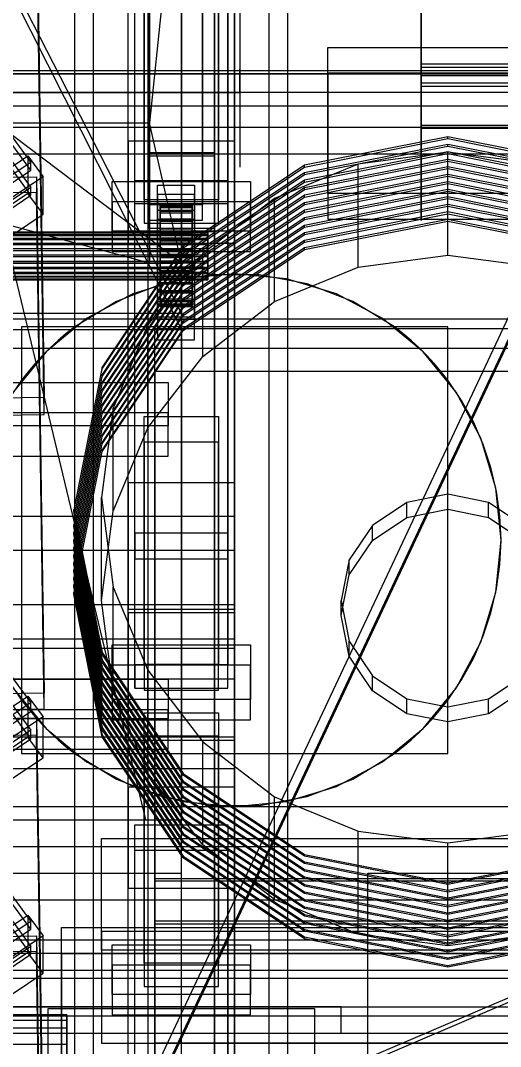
# Model space of a CAD drawing. Header units: millimetres. Extents: x -1970 to 34302, y -65268 to 6837.
# Drawn here: x 369.6 to 549.8, y -34765 to -34380 of the extents above; entities that cross this region are included whole.
import ezdxf

# ---------------------------------------------------------------- set-up
doc = ezdxf.new("R2010")
doc.units = ezdxf.units.MM
for name, color, linetype, lineweight in [('COTAS_O', 1, 'Continuous', 0), ('frontal_briquetadora', 7, 'Continuous', 0), ('frontal_C01', 7, 'Continuous', 0), ('frontal_C02', 7, 'Continuous', 0), ('frontal_C05', 7, 'Continuous', 0), ('frontal_C07', 7, 'Continuous', 0), ('frontal_mezcladora', 7, 'Continuous', 0), ('frontal_tolva', 7, 'Continuous', 0), ('frontal_tolva-C01', 7, 'Continuous', 0)]:
    doc.layers.add(name, color=color, linetype=linetype, lineweight=lineweight)
doc.dimstyles.new('R19_100', dxfattribs={"dimtxt": 250, "dimasz": 150, "dimexe": 150, "dimexo": 80, "dimgap": 100, "dimtad": 1, "dimtih": 1, "dimtoh": 1, "dimdsep": 46, "dimcen": 0.09, "dimadec": 0, "dimazin": 0, "dimtfac": 1, "dimtdec": 4, "dimtofl": 0, "dimtmove": 0, "dimatfit": 3, "dimfxl": 1, "dimtolj": 1, "dimtzin": 0, "dimarcsym": 0})

# ---------------------------------------------------------------- blocks, each defined once
blk = doc.blocks.new('*D35')
at = {"layer": 'COTAS_O', "color": 0, "lineweight": -2, "transparency": 16777216}
for p, q in [((-1725, -34320), (-1725, -33550)), ((1725, -34320), (1725, -33550)), ((-1575, -33700), (1575, -33700))]:
    blk.add_line(p, q, dxfattribs=at)
at = {"layer": 'COTAS_O', "color": 0, "transparency": 16777216}
for points in [[(-1575, -33675), (-1575, -33725), (-1725, -33700)], [(1575, -33675), (1575, -33725), (1725, -33700)]]:
    blk.add_solid(points, dxfattribs=at)
at = {"layer": 'Defpoints', "color": 0, "transparency": 16777216}
for p in [(1725, -33700), (-1725, -34400), (1725, -34400)]:
    blk.add_point(p, dxfattribs=at)
blk = doc.blocks.new('*D39')
at = {"layer": 'COTAS_O', "color": 0, "lineweight": -2, "transparency": 16777216}
for p, q in [((-650, -34820), (-650, -34050)), ((650, -34820), (650, -34050)), ((-500, -34200), (500, -34200))]:
    blk.add_line(p, q, dxfattribs=at)
at = {"layer": 'COTAS_O', "color": 0, "transparency": 16777216}
for points in [[(-500, -34175), (-500, -34225), (-650, -34200)], [(500, -34175), (500, -34225), (650, -34200)]]:
    blk.add_solid(points, dxfattribs=at)
at = {"layer": 'Defpoints', "color": 0, "transparency": 16777216}
for p in [(650, -34200), (-650, -34900), (650, -34900)]:
    blk.add_point(p, dxfattribs=at)

msp = doc.modelspace()

# ---------------------------------------------------------------- linework, layer by layer
at = {"layer": 'frontal_briquetadora'}
for p, q in [((210, -33820), (416.55, -34680)), ((430, -34680), (430, -33820)), ((210, -34060), (430, -34490)), ((210, -34060), (430, -34496)), ((430, -34060), (430, -34490)), ((430, -34060), (430, -34496)), ((430, -34680), (430, -34260)), ((430, -34496), (430, -34260)), ((430, -34471), (210, -34305)), ((430, -34305), (418, -34418.333)), ((430, -34471), (430, -34305)), ((430, -34680), (430, -34305)), ((430, -34305), (430, -34496)), ((430, -34365.89), (430, -34381.1)), ((452, -34365.89), (452, -34381.1)), ((520, -34367.8), (520, -34383.931)), ((520, -34375.256), (520, -34390.831)), ((520, -34392.225), (520, -34376.769)), ((430, -34381.1), (430, -34394.762)), ((452, -34381.1), (452, -34394.762)), ((520, -34383.931), (520, -34398.786)), ((520, -34386.721), (520, -34384.557)), ((520, -34384.557), (520, -34384.83)), ((520, -34384.83), (520, -34387.486)), ((520, -34390.895), (520, -34386.721)), ((520, -34387.486), (520, -34392.001)), ((520, -34390.801), (520, -34388.387)), ((520, -34395.15), (520, -34390.801)), ((520, -34390.831), (520, -34405.049)), ((520, -34396.252), (520, -34390.895)), ((520, -34393.836), (520, -34391.671)), ((520, -34391.671), (520, -34391.944)), ((520, -34391.944), (520, -34394.601)), ((520, -34392.001), (520, -34397.478)), ((520, -34406.306), (520, -34392.225)), ((520, -34398.01), (520, -34393.836)), ((520, -34394.601), (520, -34399.115)), ((430, -34394.762), (430, -34406.677)), ((452, -34394.762), (452, -34406.677)), ((452, -34399.964), (452, -34398.226)), ((520, -34400.574), (520, -34395.15)), ((520, -34396.252), (750, -34396.252)), ((520, -34401.729), (520, -34396.252)), ((520, -34397.478), (750, -34397.478)), ((520, -34397.478), (520, -34402.835)), ((520, -34403.366), (520, -34398.01)), ((452, -34403.095), (452, -34399.964)), ((520, -34398.786), (520, -34412.189)), ((520, -34399.115), (520, -34404.593)), ((520, -34400.574), (750, -34400.574)), ((520, -34400.574), (520, -34405.997)), ((520, -34406.244), (520, -34401.729)), ((452, -34407), (452, -34403.095)), ((520, -34402.835), (520, -34407.009)), ((520, -34403.366), (750, -34403.366)), ((520, -34408.844), (520, -34403.366)), ((520, -34404.593), (750, -34404.593)), ((520, -34404.593), (520, -34409.949)), ((520, -34405.049), (520, -34417.742)), ((520, -34405.997), (520, -34410.347)), ((520, -34408.9), (520, -34406.244)), ((210, -34407), (452, -34407)), ((430, -34406.677), (430, -34416.673)), ((452, -34406.677), (452, -34416.673)), ((452, -34407), (452, -34410.905)), ((520, -34418.848), (520, -34406.306)), ((520, -34407.009), (520, -34409.173)), ((520, -34409.682), (520, -34407.517)), ((520, -34407.517), (520, -34407.79)), ((520, -34407.79), (520, -34410.447)), ((520, -34410.227), (520, -34407.813)), ((520, -34413.359), (520, -34408.844)), ((520, -34409.173), (520, -34408.9)), ((520, -34413.856), (520, -34409.682)), ((520, -34409.949), (520, -34414.123)), ((452, -34410.905), (452, -34414.036)), ((520, -34414.576), (520, -34410.227)), ((520, -34410.347), (520, -34412.76)), ((520, -34410.447), (520, -34414.961)), ((520, -34412.189), (520, -34423.984)), ((520, -34416.015), (520, -34413.359)), ((520, -34419.212), (520, -34413.856)), ((430, -34416.673), (430, -34424.603)), ((452, -34414.036), (452, -34415.774)), ((452, -34416.673), (452, -34424.603)), ((520, -34414.123), (520, -34416.288)), ((520, -34420), (520, -34414.576)), ((520, -34414.961), (520, -34420.439)), ((520, -34416.288), (520, -34416.015)), ((520, -34417.742), (520, -34428.761)), ((222, -34418.333), (418, -34418.333)), ((418, -34471), (222, -34418.333)), ((418, -34418.333), (418, -34471)), ((430, -34471), (418, -34418.333)), ((520, -34429.704), (520, -34418.848)), ((520, -34419.212), (750, -34419.212)), ((520, -34424.69), (520, -34419.212)), ((520, -34420), (750, -34420)), ((520, -34420), (520, -34425.424)), ((520, -34420.439), (750, -34420.439)), ((520, -34420.439), (520, -34425.795)), ((430, -34424.603), (430, -34430.351)), ((452, -34424.603), (452, -34430.351)), ((520, -34423.984), (520, -34434.032)), ((520, -34429.204), (520, -34424.69)), ((520, -34425.424), (520, -34429.773)), ((520, -34425.795), (520, -34429.969)), ((520, -34428.761), (520, -34437.978)), ((520, -34431.861), (520, -34429.204)), ((430, -34430.351), (430, -34433.833)), ((452, -34430.351), (452, -34433.833)), ((520, -34438.745), (520, -34429.704)), ((520, -34429.773), (520, -34432.187)), ((520, -34429.969), (520, -34432.134)), ((520, -34432.134), (520, -34431.861)), ((430, -34433.833), (430, -34435)), ((452, -34433.833), (452, -34435)), ((520, -34434.032), (520, -34442.216)), ((520, -34437.978), (520, -34445.284)), ((520, -34445.867), (520, -34438.745)), ((520, -34442.216), (520, -34448.439)), ((520, -34445.284), (520, -34450.593)), ((520, -34450.986), (520, -34445.867)), ((520, -34448.439), (520, -34452.629)), ((520, -34450.593), (520, -34453.844)), ((520, -34454.041), (520, -34450.986)), ((520, -34452.629), (520, -34454.736)), ((520, -34453.844), (520, -34454.998)), ((520, -34454.998), (520, -34454.041)), ((210, -34471), (430, -34471)), ((430, -34471), (222, -34471)), ((418, -34471), (222, -34471)), ((418, -34471), (430, -34471)), ((430, -34471), (430, -34680)), ((430, -34471), (430, -34496)), ((430, -34490), (210, -34490)), ((210, -34496), (430, -34496)), ((430, -34496), (430, -34680)), ((210, -34680), (416.55, -34680)), ((210, -34680), (430, -34680)), ((315, -34680), (430, -34680)), ((416.55, -34680), (430, -34680)), ((430, -34700), (430, -34680)), ((315, -34700), (430, -34700)), ((430, -34710), (430, -34700)), ((315, -34710), (430, -34710)), ((430, -34750), (430, -34710)), ((430, -35000), (430, -34710)), ((315, -34750), (430, -34750)), ((340, -34750), (490, -34750)), ((490, -34760), (490, -34750)), ((340, -34760), (490, -34760)), ((410, -34760), (420, -34760)), ((410, -34940), (410, -34760)), ((420, -34940), (420, -34760))]:
    msp.add_line(p, q, dxfattribs=at)
at = {"layer": 'frontal_C01'}
for p, q in [((390, -35975), (390, -34088.498)), ((397, -35975), (397, -34088.498)), ((463, -35975), (463, -34088.498)), ((470, -35975), (470, -34088.498)), ((410, -34553.51), (410, -34169.301)), ((450, -34169.301), (450, -34553.51)), ((410, -34600.878), (410, -34216.669)), ((450, -34600.878), (450, -34216.669)), ((410, -34667.722), (410, -34283.513)), ((450, -34283.513), (450, -34667.722)), ((417.5, -34948.719), (417.5, -34289.775)), ((442.5, -34289.775), (442.5, -34948.719)), ((412.5, -34572.391), (412.5, -34297.657)), ((447.5, -34297.657), (447.5, -34572.391)), ((412.5, -34581.997), (412.5, -34307.263)), ((447.5, -34581.997), (447.5, -34307.263)), ((417.5, -34974.088), (417.5, -34315.145)), ((442.5, -34974.088), (442.5, -34315.145)), ((410, -34705.616), (410, -34321.407)), ((450, -34705.616), (450, -34321.407)), ((375.644, -34329.54), (378.512, -34521.488)), ((378.512, -34527.892), (375.644, -34335.944)), ((-425, -34515.805), (425, -34515.805)), ((425, -34515.805), (425, -34532.07)), ((425, -34515.805), (425, -34527.173)), ((378.512, -34521.488), (360.514, -34521.729)), ((378.512, -34527.892), (378.512, -34521.488)), ((425, -34527.173), (-425, -34527.173)), ((360.514, -34528.133), (378.512, -34527.892)), ((416, -34538.214), (416, -34528.609)), ((416, -34528.609), (444, -34528.609)), ((416, -34621.657), (416, -34528.609)), ((425, -34543.438), (425, -34527.173)), ((444, -34528.609), (444, -34538.214)), ((444, -34528.609), (444, -34621.657)), ((425, -34532.07), (-425, -34532.07)), ((425, -34543.438), (425, -34532.07)), ((444, -34538.214), (416, -34538.214)), ((416, -34538.214), (416, -34631.262)), ((444, -34631.262), (444, -34538.214)), ((-425, -34543.438), (425, -34543.438)), ((450, -34553.51), (410, -34553.51)), ((410, -34553.51), (410, -34600.878)), ((410, -34937.719), (410, -34553.51)), ((450, -34600.878), (450, -34553.51)), ((450, -34553.51), (450, -34937.719)), ((-450, -34566.054), (450, -34566.054)), ((450, -34566.054), (450, -34578.861)), ((450, -34566.054), (450, -34599.211)), ((447.5, -34572.391), (412.5, -34572.391)), ((412.5, -34572.391), (412.5, -34581.997)), ((447.5, -34581.997), (447.5, -34572.391)), ((450, -34578.861), (-450, -34578.861)), ((450, -34612.018), (450, -34578.861)), ((412.5, -34581.997), (447.5, -34581.997)), ((450, -34599.211), (-450, -34599.211)), ((345.969, -34598.832), (373.501, -34636.071)), ((373.513, -34639.273), (345.981, -34602.034)), ((410, -34600.878), (450, -34600.878)), ((410, -34985.087), (410, -34600.878)), ((450, -34612.018), (450, -34599.211)), ((450, -34985.087), (450, -34600.878)), ((346.008, -34609.078), (373.539, -34646.317)), ((-450, -34612.018), (450, -34612.018)), ((373.551, -34649.519), (346.02, -34612.28)), ((404, -34634.81), (404, -34614.319)), ((404, -34614.319), (456, -34614.319)), ((404, -34621.898), (404, -34614.319)), ((456, -34614.319), (456, -34634.81)), ((456, -34614.319), (456, -34621.898)), ((444, -34621.657), (416, -34621.657)), ((416, -34621.657), (416, -34631.262)), ((444, -34631.262), (444, -34621.657)), ((456, -34621.898), (404, -34621.898)), ((404, -34621.898), (404, -34642.389)), ((456, -34642.389), (456, -34621.898)), ((416, -34631.262), (444, -34631.262)), ((360.882, -34641.171), (372.35, -34633.559)), ((373.501, -34636.071), (362.033, -34643.683)), ((372.35, -34633.559), (372.408, -34648.928)), ((372.35, -34633.559), (378.086, -34641.317)), ((373.513, -34639.273), (373.501, -34636.071)), ((456, -34634.81), (404, -34634.81)), ((404, -34634.81), (404, -34642.389)), ((456, -34642.389), (456, -34634.81)), ((362.045, -34646.885), (373.513, -34639.273)), ((357.646, -34641.968), (375.644, -34641.727)), ((378.086, -34641.317), (366.618, -34648.929)), ((375.644, -34641.727), (375.644, -34648.131)), ((375.644, -34641.727), (378.512, -34833.675)), ((378.143, -34656.686), (378.086, -34641.317)), ((404, -34642.389), (456, -34642.389)), ((375.644, -34648.131), (357.646, -34648.372)), ((373.539, -34646.317), (362.071, -34653.929)), ((373.551, -34649.519), (373.539, -34646.317)), ((378.512, -34840.078), (375.644, -34648.131)), ((372.408, -34648.928), (360.939, -34656.539)), ((362.083, -34657.13), (373.551, -34649.519)), ((378.143, -34656.686), (372.408, -34648.928)), ((366.675, -34664.298), (378.143, -34656.686)), ((450, -34667.722), (410, -34667.722)), ((410, -34667.722), (410, -34705.616)), ((410, -35051.931), (410, -34667.722)), ((450, -34705.616), (450, -34667.722)), ((450, -34667.722), (450, -35051.931)), ((412.5, -34691.472), (412.5, -34681.867)), ((412.5, -34681.867), (447.5, -34681.867)), ((412.5, -34956.601), (412.5, -34681.867)), ((447.5, -34681.867), (447.5, -34691.472)), ((447.5, -34681.867), (447.5, -34956.601)), ((447.5, -34691.472), (412.5, -34691.472)), ((412.5, -34966.206), (412.5, -34691.472)), ((447.5, -34966.206), (447.5, -34691.472)), ((410, -34705.616), (450, -34705.616)), ((410, -35089.826), (410, -34705.616)), ((450, -35089.826), (450, -34705.616))]:
    msp.add_line(p, q, dxfattribs=at)
at = {"layer": 'frontal_C02'}
for p, q in [((390, -35975), (390, -33576.746)), ((397, -35975), (397, -33576.746)), ((463, -35975), (463, -33576.746)), ((470, -35975), (470, -33576.746)), ((390, -35975), (390, -34072.136)), ((397, -35975), (397, -34072.136)), ((410, -34425.283), (410, -34074.565)), ((450, -34074.565), (450, -34425.283)), ((463, -35975), (463, -34072.136)), ((470, -35975), (470, -34072.136)), ((410, -34463.537), (410, -34112.818)), ((450, -34463.537), (450, -34112.818)), ((410, -34602.206), (410, -34251.487)), ((450, -34251.487), (450, -34602.206)), ((417.5, -34429.556), (417.5, -34260.541)), ((442.5, -34260.541), (442.5, -34429.556)), ((417.5, -34459.264), (417.5, -34290.25)), ((442.5, -34459.264), (442.5, -34290.25)), ((410, -34650.022), (410, -34299.304)), ((450, -34650.022), (450, -34299.304)), ((418, -34449.111), (418, -34304.811)), ((438, -34304.811), (438, -34449.111)), ((418, -34310.656), (418, -34454.956)), ((438, -34454.956), (438, -34310.656)), ((416, -34447.257), (416, -34354.926)), ((444, -34354.926), (444, -34447.257)), ((416, -34363.694), (416, -34456.025)), ((444, -34456.025), (444, -34363.694)), ((345.969, -34395.683), (373.501, -34433.276)), ((373.513, -34436.198), (345.981, -34398.606)), ((346.008, -34405.035), (373.539, -34442.628)), ((373.551, -34445.551), (346.02, -34407.958)), ((450, -34425.283), (410, -34425.283)), ((410, -34425.283), (410, -34463.537)), ((410, -34776.002), (410, -34425.283)), ((450, -34463.537), (450, -34425.283)), ((450, -34425.283), (450, -34776.002)), ((360.882, -34438.516), (372.35, -34430.833)), ((372.35, -34430.833), (372.408, -34444.861)), ((372.35, -34430.833), (378.086, -34438.664)), ((417.5, -34459.264), (417.5, -34429.556)), ((417.5, -34429.556), (442.5, -34429.556)), ((442.5, -34430.927), (417.5, -34430.927)), ((417.5, -34430.927), (417.5, -34457.893)), ((417.5, -34963.35), (417.5, -34430.927)), ((442.5, -34429.556), (442.5, -34459.264)), ((442.5, -34457.893), (442.5, -34430.927)), ((442.5, -34430.927), (442.5, -34963.35)), ((373.501, -34433.276), (362.033, -34440.959)), ((362.045, -34443.882), (373.513, -34436.198)), ((373.513, -34436.198), (373.501, -34433.276)), ((357.646, -34438.888), (375.644, -34438.644)), ((378.086, -34438.664), (366.618, -34446.348)), ((375.644, -34438.644), (375.644, -34444.49)), ((375.644, -34438.644), (378.512, -34632.411)), ((378.143, -34452.693), (378.086, -34438.664)), ((404, -34459.08), (404, -34440.376)), ((404, -34440.376), (456, -34440.376)), ((404, -34448.026), (404, -34440.376)), ((412.5, -34448.794), (412.5, -34440.026)), ((412.5, -34440.026), (447.5, -34440.026)), ((412.5, -34621.73), (412.5, -34440.026)), ((447.5, -34440.026), (447.5, -34448.794)), ((447.5, -34440.026), (447.5, -34621.73)), ((456, -34440.376), (456, -34459.08)), ((456, -34440.376), (456, -34448.026)), ((375.644, -34444.49), (357.646, -34444.733)), ((373.539, -34442.628), (362.071, -34450.312)), ((373.551, -34445.551), (373.539, -34442.628)), ((378.512, -34638.257), (375.644, -34444.49)), ((421, -34445.285), (421, -34441.778)), ((421, -34441.778), (435, -34441.778)), ((421, -34481.944), (421, -34441.778)), ((435, -34441.778), (435, -34445.285)), ((435, -34441.778), (435, -34481.944)), ((372.408, -34444.861), (360.939, -34452.545)), ((362.083, -34453.234), (373.551, -34445.551)), ((378.143, -34452.693), (372.408, -34444.861)), ((456, -34448.026), (404, -34448.026)), ((404, -34448.026), (404, -34466.731)), ((444, -34447.257), (416, -34447.257)), ((416, -34447.257), (416, -34456.025)), ((435, -34445.285), (421, -34445.285)), ((421, -34445.285), (421, -34485.452)), ((435, -34485.452), (435, -34445.285)), ((444, -34456.025), (444, -34447.257)), ((456, -34466.731), (456, -34448.026)), ((447.5, -34448.794), (412.5, -34448.794)), ((412.5, -34630.498), (412.5, -34448.794)), ((438, -34449.111), (418, -34449.111)), ((418, -34449.111), (418, -34454.956)), ((421, -34454.638), (421, -34451.131)), ((421, -34451.131), (435, -34451.131)), ((421, -34491.297), (421, -34451.131)), ((422, -34459.297), (422, -34449.303)), ((422, -34449.303), (422, -34449.779)), ((422, -34449.303), (434, -34449.303)), ((422, -34450.121), (422, -34449.303)), ((422, -34459.522), (422, -34449.779)), ((422, -34449.779), (422, -34451.516)), ((422, -34449.779), (434, -34449.779)), ((422, -34459.684), (422, -34450.121)), ((422, -34450.121), (434, -34450.121)), ((422, -34452.177), (422, -34450.121)), ((422, -34460.345), (422, -34451.516)), ((422, -34451.516), (422, -34454.397)), ((422, -34451.516), (434, -34451.516)), ((422, -34460.658), (422, -34452.177)), ((422, -34452.177), (434, -34452.177)), ((422, -34455.332), (422, -34452.177)), ((434, -34449.779), (434, -34449.303)), ((434, -34449.303), (434, -34459.297)), ((434, -34449.303), (434, -34450.121)), ((434, -34451.516), (434, -34449.779)), ((434, -34449.779), (434, -34459.522)), ((434, -34450.121), (434, -34459.684)), ((434, -34450.121), (434, -34452.177)), ((434, -34454.397), (434, -34451.516)), ((434, -34451.516), (434, -34460.345)), ((434, -34452.177), (434, -34460.658)), ((434, -34452.177), (434, -34455.332)), ((435, -34451.131), (435, -34454.638)), ((435, -34451.131), (435, -34491.297)), ((438, -34454.956), (438, -34449.111)), ((447.5, -34630.498), (447.5, -34448.794)), ((366.675, -34460.377), (378.143, -34452.693)), ((416, -34456.025), (444, -34456.025)), ((418, -34454.956), (438, -34454.956)), ((435, -34454.638), (421, -34454.638)), ((421, -34454.638), (421, -34494.804)), ((422, -34461.71), (422, -34454.397)), ((422, -34454.397), (422, -34458.225)), ((422, -34454.397), (434, -34454.397)), ((422, -34462.153), (422, -34455.332)), ((422, -34455.332), (434, -34455.332)), ((422, -34459.369), (422, -34455.332)), ((434, -34458.225), (434, -34454.397)), ((434, -34454.397), (434, -34461.71)), ((434, -34455.332), (434, -34462.153)), ((434, -34455.332), (434, -34459.369)), ((435, -34494.804), (435, -34454.638)), ((-440, -34459.297), (440, -34459.297)), ((-440, -34459.522), (440, -34459.522)), ((-440, -34459.684), (440, -34459.684)), ((456, -34459.08), (404, -34459.08)), ((404, -34459.08), (404, -34466.731)), ((417.5, -34457.893), (442.5, -34457.893)), ((417.5, -34990.315), (417.5, -34457.893)), ((442.5, -34459.264), (417.5, -34459.264)), ((422, -34463.523), (422, -34458.225)), ((422, -34458.225), (422, -34462.738)), ((422, -34458.225), (434, -34458.225)), ((422, -34459.522), (422, -34459.297)), ((434, -34459.297), (422, -34459.297)), ((422, -34459.297), (422, -34459.684)), ((422, -34464.065), (422, -34459.369)), ((422, -34459.369), (434, -34459.369)), ((422, -34464.015), (422, -34459.369)), ((422, -34460.345), (422, -34459.522)), ((434, -34459.522), (422, -34459.522)), ((434, -34459.684), (422, -34459.684)), ((422, -34459.684), (422, -34460.658)), ((434, -34462.738), (434, -34458.225)), ((434, -34458.225), (434, -34463.523)), ((434, -34459.297), (434, -34459.522)), ((434, -34459.684), (434, -34459.297)), ((434, -34459.369), (434, -34464.065)), ((434, -34459.369), (434, -34464.015)), ((434, -34459.522), (434, -34460.345)), ((434, -34460.658), (434, -34459.684)), ((440, -34459.522), (440, -34459.297)), ((440, -34459.297), (440, -34459.684)), ((440, -34460.345), (440, -34459.522)), ((440, -34459.684), (440, -34460.658)), ((442.5, -34990.315), (442.5, -34457.893)), ((456, -34466.731), (456, -34459.08)), ((-440, -34460.345), (440, -34460.345)), ((-440, -34460.658), (440, -34460.658)), ((-440, -34461.71), (440, -34461.71)), ((-440, -34462.153), (440, -34462.153)), ((-440, -34463.523), (440, -34463.523)), ((410, -34463.537), (450, -34463.537)), ((410, -34814.255), (410, -34463.537)), ((422, -34461.71), (422, -34460.345)), ((434, -34460.345), (422, -34460.345)), ((434, -34460.658), (422, -34460.658)), ((422, -34460.658), (422, -34462.153)), ((422, -34463.523), (422, -34461.71)), ((434, -34461.71), (422, -34461.71)), ((434, -34462.153), (422, -34462.153)), ((422, -34462.153), (422, -34464.065)), ((422, -34462.738), (422, -34465.661)), ((434, -34462.738), (422, -34462.738)), ((422, -34462.738), (422, -34467.63)), ((422, -34465.661), (422, -34463.523)), ((434, -34463.523), (422, -34463.523)), ((434, -34460.345), (434, -34461.71)), ((434, -34462.153), (434, -34460.658)), ((434, -34461.71), (434, -34463.523)), ((434, -34464.065), (434, -34462.153)), ((434, -34465.661), (434, -34462.738)), ((434, -34467.63), (434, -34462.738)), ((434, -34463.523), (434, -34465.661)), ((440, -34461.71), (440, -34460.345)), ((440, -34460.658), (440, -34462.153)), ((440, -34463.523), (440, -34461.71)), ((440, -34462.153), (440, -34464.065)), ((440, -34465.661), (440, -34463.523)), ((450, -34814.255), (450, -34463.537)), ((-440, -34464.065), (440, -34464.065)), ((440, -34465.661), (-440, -34465.661)), ((-440, -34466.266), (440, -34466.266)), ((404, -34466.731), (456, -34466.731)), ((422, -34466.266), (422, -34464.015)), ((422, -34464.015), (434, -34464.015)), ((422, -34468.952), (422, -34464.015)), ((434, -34464.065), (422, -34464.065)), ((422, -34464.065), (422, -34466.266)), ((422, -34465.661), (434, -34465.661)), ((422, -34467.978), (422, -34465.661)), ((434, -34466.266), (422, -34466.266)), ((422, -34466.266), (422, -34468.604)), ((422, -34467.978), (422, -34467.63)), ((422, -34467.63), (422, -34472.567)), ((422, -34467.63), (434, -34467.63)), ((434, -34464.015), (434, -34466.266)), ((434, -34464.015), (434, -34468.952)), ((434, -34466.266), (434, -34464.065)), ((434, -34465.661), (434, -34467.978)), ((434, -34468.604), (434, -34466.266)), ((434, -34472.567), (434, -34467.63)), ((434, -34467.63), (434, -34467.978)), ((440, -34464.065), (440, -34466.266)), ((440, -34467.978), (440, -34465.661)), ((440, -34466.266), (440, -34468.604)), ((-440, -34467.978), (440, -34467.978)), ((-440, -34468.604), (440, -34468.604)), ((-440, -34470.317), (440, -34470.317)), ((-440, -34470.922), (440, -34470.922)), ((422, -34470.317), (422, -34467.978)), ((434, -34467.978), (422, -34467.978)), ((422, -34468.604), (422, -34468.952)), ((434, -34468.604), (422, -34468.604)), ((422, -34468.604), (422, -34470.922)), ((422, -34468.952), (434, -34468.952)), ((422, -34473.844), (422, -34468.952)), ((422, -34472.517), (422, -34470.317)), ((422, -34470.317), (422, -34472.567)), ((434, -34470.317), (422, -34470.317)), ((422, -34470.922), (422, -34473.844)), ((434, -34470.922), (422, -34470.922)), ((422, -34470.922), (422, -34473.06)), ((434, -34467.978), (434, -34470.317)), ((434, -34468.952), (434, -34468.604)), ((434, -34470.922), (434, -34468.604)), ((434, -34468.952), (434, -34473.844)), ((434, -34472.567), (434, -34470.317)), ((434, -34470.317), (434, -34472.517)), ((434, -34473.844), (434, -34470.922)), ((434, -34473.06), (434, -34470.922)), ((440, -34470.317), (440, -34467.978)), ((440, -34468.604), (440, -34470.922)), ((440, -34472.517), (440, -34470.317)), ((440, -34470.922), (440, -34473.06)), ((-440, -34472.517), (440, -34472.517)), ((-440, -34473.06), (440, -34473.06)), ((-440, -34474.43), (440, -34474.43)), ((-440, -34474.873), (440, -34474.873)), ((422, -34474.43), (422, -34472.517)), ((422, -34472.517), (422, -34477.213)), ((434, -34472.517), (422, -34472.517)), ((422, -34472.567), (422, -34477.213)), ((422, -34472.567), (434, -34472.567)), ((422, -34473.06), (422, -34478.358)), ((434, -34473.06), (422, -34473.06)), ((422, -34473.06), (422, -34474.873)), ((422, -34473.844), (434, -34473.844)), ((422, -34478.358), (422, -34473.844)), ((422, -34475.924), (422, -34474.43)), ((422, -34474.43), (422, -34481.251)), ((434, -34474.43), (422, -34474.43)), ((422, -34474.873), (422, -34482.186)), ((434, -34474.873), (422, -34474.873)), ((422, -34474.873), (422, -34476.237)), ((434, -34477.213), (434, -34472.517)), ((434, -34472.517), (434, -34474.43)), ((434, -34477.213), (434, -34472.567)), ((434, -34478.358), (434, -34473.06)), ((434, -34474.873), (434, -34473.06)), ((434, -34473.844), (434, -34478.358)), ((434, -34481.251), (434, -34474.43)), ((434, -34474.43), (434, -34475.924)), ((434, -34482.186), (434, -34474.873)), ((434, -34476.237), (434, -34474.873)), ((440, -34474.43), (440, -34472.517)), ((440, -34473.06), (440, -34474.873)), ((440, -34475.924), (440, -34474.43)), ((440, -34474.873), (440, -34476.237)), ((-440, -34475.924), (440, -34475.924)), ((-440, -34476.237), (440, -34476.237)), ((-440, -34476.898), (440, -34476.898)), ((-440, -34477.06), (440, -34477.06)), ((-440, -34477.286), (440, -34477.286)), ((421, -34492.227), (421, -34478.783)), ((421, -34478.783), (435, -34478.783)), ((421, -34486.434), (421, -34478.783)), ((422, -34476.898), (422, -34475.924)), ((422, -34475.924), (422, -34484.405)), ((434, -34475.924), (422, -34475.924)), ((422, -34476.237), (422, -34485.066)), ((434, -34476.237), (422, -34476.237)), ((422, -34476.237), (422, -34477.06)), ((422, -34477.286), (422, -34476.898)), ((422, -34476.898), (422, -34486.462)), ((434, -34476.898), (422, -34476.898)), ((422, -34477.06), (422, -34486.804)), ((434, -34477.06), (422, -34477.06)), ((422, -34477.06), (422, -34477.286)), ((422, -34477.213), (422, -34481.251)), ((422, -34477.213), (434, -34477.213)), ((422, -34477.286), (422, -34487.28)), ((434, -34477.286), (422, -34477.286)), ((422, -34478.358), (434, -34478.358)), ((422, -34482.186), (422, -34478.358)), ((434, -34484.405), (434, -34475.924)), ((434, -34475.924), (434, -34476.898)), ((434, -34485.066), (434, -34476.237)), ((434, -34477.06), (434, -34476.237)), ((434, -34486.462), (434, -34476.898)), ((434, -34476.898), (434, -34477.286)), ((434, -34486.804), (434, -34477.06)), ((434, -34477.286), (434, -34477.06)), ((434, -34481.251), (434, -34477.213)), ((434, -34487.28), (434, -34477.286)), ((434, -34478.358), (434, -34482.186)), ((435, -34478.783), (435, -34492.227)), ((435, -34478.783), (435, -34486.434)), ((440, -34476.898), (440, -34475.924)), ((440, -34476.237), (440, -34477.06)), ((440, -34477.286), (440, -34476.898)), ((440, -34477.06), (440, -34477.286)), ((435, -34481.944), (421, -34481.944)), ((421, -34481.944), (421, -34485.452)), ((422, -34481.251), (422, -34484.405)), ((422, -34481.251), (434, -34481.251)), ((422, -34482.186), (434, -34482.186)), ((422, -34485.066), (422, -34482.186)), ((434, -34484.405), (434, -34481.251)), ((434, -34482.186), (434, -34485.066)), ((435, -34485.452), (435, -34481.944)), ((421, -34485.452), (435, -34485.452)), ((435, -34486.434), (421, -34486.434)), ((421, -34486.434), (421, -34499.878)), ((422, -34484.405), (422, -34486.462)), ((422, -34484.405), (434, -34484.405)), ((422, -34485.066), (434, -34485.066)), ((422, -34486.804), (422, -34485.066)), ((422, -34486.462), (422, -34487.28)), ((422, -34486.462), (434, -34486.462)), ((422, -34486.804), (434, -34486.804)), ((422, -34487.28), (422, -34486.804)), ((434, -34486.462), (434, -34484.405)), ((434, -34485.066), (434, -34486.804)), ((434, -34487.28), (434, -34486.462)), ((434, -34486.804), (434, -34487.28)), ((435, -34499.878), (435, -34486.434)), ((422, -34487.28), (434, -34487.28)), ((435, -34491.297), (421, -34491.297)), ((421, -34491.297), (421, -34494.804)), ((435, -34492.227), (421, -34492.227)), ((421, -34492.227), (421, -34499.878)), ((421, -34494.804), (435, -34494.804)), ((435, -34494.804), (435, -34491.297)), ((435, -34499.878), (435, -34492.227)), ((421, -34499.878), (435, -34499.878)), ((450, -34602.206), (410, -34602.206)), ((410, -34602.206), (410, -34650.022)), ((410, -34952.924), (410, -34602.206)), ((450, -34650.022), (450, -34602.206)), ((450, -34602.206), (450, -34952.924)), ((-450, -34615.487), (450, -34615.487)), ((450, -34615.487), (450, -34627.178)), ((450, -34615.487), (450, -34648.959)), ((447.5, -34621.73), (412.5, -34621.73)), ((412.5, -34621.73), (412.5, -34630.498)), ((447.5, -34630.498), (447.5, -34621.73)), ((450, -34627.178), (-450, -34627.178)), ((-425, -34627.144), (425, -34627.144)), ((425, -34627.144), (425, -34641.991)), ((425, -34627.144), (425, -34638.62)), ((450, -34660.649), (450, -34627.178)), ((378.512, -34632.411), (360.514, -34632.655)), ((378.512, -34638.257), (378.512, -34632.411)), ((412.5, -34630.498), (447.5, -34630.498)), ((425, -34638.62), (-425, -34638.62)), ((360.514, -34638.5), (378.512, -34638.257)), ((416, -34648.515), (416, -34639.747)), ((416, -34639.747), (444, -34639.747)), ((416, -34733.677), (416, -34639.747)), ((425, -34653.467), (425, -34638.62)), ((444, -34639.747), (444, -34648.515)), ((444, -34639.747), (444, -34733.677)), ((425, -34641.991), (-425, -34641.991)), ((425, -34653.467), (425, -34641.991)), ((444, -34648.515), (416, -34648.515)), ((416, -34648.515), (416, -34742.445)), ((444, -34742.445), (444, -34648.515)), ((450, -34648.959), (-450, -34648.959)), ((410, -34650.022), (450, -34650.022)), ((410, -35000.741), (410, -34650.022)), ((450, -34660.649), (450, -34648.959)), ((450, -35000.741), (450, -34650.022)), ((-425, -34653.467), (425, -34653.467)), ((-450, -34660.649), (450, -34660.649)), ((345.969, -34680.504), (373.501, -34718.097)), ((373.513, -34721.02), (345.981, -34683.427)), ((346.008, -34689.857), (373.539, -34727.449)), ((373.551, -34730.372), (346.02, -34692.779)), ((360.882, -34723.337), (372.35, -34715.654)), ((373.501, -34718.097), (362.033, -34725.78)), ((372.35, -34715.654), (372.408, -34729.683)), ((372.35, -34715.654), (378.086, -34723.486)), ((373.513, -34721.02), (373.501, -34718.097)), ((362.045, -34728.703), (373.513, -34721.02)), ((357.646, -34723.709), (375.644, -34723.465)), ((378.086, -34723.486), (366.618, -34731.169)), ((375.644, -34723.465), (375.644, -34729.311)), ((375.644, -34723.465), (378.512, -34917.232)), ((378.143, -34737.514), (378.086, -34723.486)), ((375.644, -34729.311), (357.646, -34729.554)), ((373.539, -34727.449), (362.071, -34735.133)), ((373.551, -34730.372), (373.539, -34727.449)), ((378.512, -34923.078), (375.644, -34729.311)), ((404, -34745.501), (404, -34726.796)), ((404, -34726.796), (456, -34726.796)), ((404, -34734.446), (404, -34726.796)), ((456, -34726.796), (456, -34745.501)), ((456, -34726.796), (456, -34734.446)), ((372.408, -34729.683), (360.939, -34737.366)), ((362.083, -34738.056), (373.551, -34730.372)), ((378.143, -34737.514), (372.408, -34729.683)), ((456, -34734.446), (404, -34734.446)), ((404, -34734.446), (404, -34753.151)), ((444, -34733.677), (416, -34733.677)), ((416, -34733.677), (416, -34742.445)), ((444, -34742.445), (444, -34733.677)), ((456, -34753.151), (456, -34734.446)), ((366.675, -34745.198), (378.143, -34737.514)), ((416, -34742.445), (444, -34742.445)), ((456, -34745.501), (404, -34745.501)), ((404, -34745.501), (404, -34753.151)), ((456, -34753.151), (456, -34745.501)), ((380, -34781.253), (380, -34750.692)), ((380, -34750.692), (480, -34750.692)), ((380, -34793.253), (380, -34750.692)), ((480, -34750.692), (480, -34781.253)), ((480, -34750.692), (480, -34793.253)), ((404, -34753.151), (456, -34753.151))]:
    msp.add_line(p, q, dxfattribs=at)
at = {"layer": 'frontal_C05'}
for p, q in [((440.82, -34475.422), (422.77, -34478.779)), ((450, -34475), (430.491, -34476.921)), ((459.18, -34475.422), (440.82, -34475.422)), ((469.509, -34476.921), (450, -34475)), ((477.23, -34478.779), (459.18, -34475.422)), ((422.77, -34478.779), (405.637, -34485.379)), ((430.491, -34476.921), (411.732, -34482.612)), ((488.268, -34482.612), (469.509, -34476.921)), ((494.363, -34485.379), (477.23, -34478.779)), ((411.732, -34482.612), (394.443, -34491.853)), ((505.557, -34491.853), (488.268, -34482.612)), ((405.637, -34485.379), (390, -34495)), ((510, -34495), (494.363, -34485.379)), ((394.443, -34491.853), (379.289, -34504.289)), ((520.711, -34504.289), (505.557, -34491.853)), ((370, -34495), (370, -34515)), ((370, -34495), (370, -34655)), ((530, -34495), (370, -34495)), ((390, -34495), (370, -34495)), ((386.807, -34497.498), (383.718, -34500.123)), ((390, -34495), (386.807, -34497.498)), ((510, -34495), (390, -34495)), ((513.193, -34497.498), (510, -34495)), ((530, -34495), (510, -34495)), ((516.282, -34500.123), (513.193, -34497.498)), ((530, -34655), (530, -34495)), ((530, -34515), (530, -34495)), ((383.718, -34500.123), (380.737, -34502.871)), ((519.263, -34502.871), (516.282, -34500.123)), ((379.289, -34504.289), (366.853, -34519.443)), ((377.871, -34505.737), (375.123, -34508.718)), ((380.737, -34502.871), (377.871, -34505.737)), ((522.129, -34505.737), (519.263, -34502.871)), ((533.147, -34519.443), (520.711, -34504.289)), ((524.877, -34508.718), (522.129, -34505.737)), ((375.123, -34508.718), (372.498, -34511.807)), ((527.502, -34511.807), (524.877, -34508.718)), ((372.498, -34511.807), (370, -34515)), ((530, -34515), (527.502, -34511.807)), ((370, -34515), (364.83, -34522.597)), ((370, -34515), (370, -34635)), ((535.17, -34522.597), (530, -34515)), ((530, -34635), (530, -34515)), ((542.388, -34536.732), (533.147, -34519.443)), ((539.621, -34530.637), (535.17, -34522.597)), ((543.315, -34539.052), (539.621, -34530.637)), ((548.079, -34555.491), (542.388, -34536.732)), ((546.221, -34547.77), (543.315, -34539.052)), ((548.315, -34556.718), (546.221, -34547.77)), ((550, -34575), (548.079, -34555.491)), ((549.578, -34565.82), (548.315, -34556.718)), ((550, -34575), (549.578, -34565.82)), ((548.079, -34594.509), (550, -34575)), ((549.578, -34584.18), (550, -34575)), ((548.315, -34593.282), (549.578, -34584.18)), ((542.388, -34613.268), (548.079, -34594.509)), ((546.221, -34602.23), (548.315, -34593.282)), ((543.315, -34610.948), (546.221, -34602.23)), ((533.147, -34630.557), (542.388, -34613.268)), ((539.621, -34619.363), (543.315, -34610.948)), ((535.17, -34627.403), (539.621, -34619.363)), ((364.83, -34627.403), (370, -34635)), ((530, -34635), (535.17, -34627.403)), ((366.853, -34630.557), (379.289, -34645.711)), ((520.711, -34645.711), (533.147, -34630.557)), ((370, -34635), (370, -34655)), ((370, -34635), (372.498, -34638.193)), ((527.502, -34638.193), (530, -34635)), ((530, -34655), (530, -34635)), ((372.498, -34638.193), (375.123, -34641.282)), ((524.877, -34641.282), (527.502, -34638.193)), ((375.123, -34641.282), (377.871, -34644.263)), ((377.871, -34644.263), (380.737, -34647.129)), ((519.263, -34647.129), (522.129, -34644.263)), ((522.129, -34644.263), (524.877, -34641.282)), ((379.289, -34645.711), (394.443, -34658.147)), ((380.737, -34647.129), (383.718, -34649.877)), ((505.557, -34658.147), (520.711, -34645.711)), ((516.282, -34649.877), (519.263, -34647.129)), ((383.718, -34649.877), (386.807, -34652.502)), ((386.807, -34652.502), (390, -34655)), ((510, -34655), (513.193, -34652.502)), ((513.193, -34652.502), (516.282, -34649.877)), ((370, -34655), (390, -34655)), ((370, -34655), (530, -34655)), ((390, -34655), (510, -34655)), ((390, -34655), (405.637, -34664.621)), ((494.363, -34664.621), (510, -34655)), ((510, -34655), (530, -34655)), ((394.443, -34658.147), (411.732, -34667.388)), ((488.268, -34667.388), (505.557, -34658.147)), ((405.637, -34664.621), (422.77, -34671.221)), ((411.732, -34667.388), (430.491, -34673.079)), ((469.509, -34673.079), (488.268, -34667.388)), ((477.23, -34671.221), (494.363, -34664.621)), ((422.77, -34671.221), (440.82, -34674.578)), ((459.18, -34674.578), (477.23, -34671.221)), ((300, -34675), (570, -34675)), ((430.491, -34673.079), (450, -34675)), ((440.82, -34674.578), (459.18, -34674.578)), ((450, -34675), (469.509, -34673.079)), ((300, -34690), (570, -34690))]:
    msp.add_line(p, q, dxfattribs=at)
at = {"layer": 'frontal_C07'}
for p, q in [((485, -34399.74), (485, -34390.084)), ((485, -34390.084), (575, -34390.084)), ((485, -34444.906), (485, -34390.084)), ((575, -34399.74), (485, -34399.74)), ((485, -34399.74), (485, -34454.561)), ((530, -34423.678), (476.271, -34434.33)), ((476.271, -34434.974), (530, -34424.321)), ((583.729, -34434.33), (530, -34423.678)), ((530, -34424.321), (530, -34423.678)), ((530, -34424.321), (583.729, -34434.974)), ((530, -34426.494), (476.271, -34437.146)), ((476.271, -34437.79), (530, -34427.137)), ((530, -34429.31), (476.271, -34439.963)), ((583.729, -34437.146), (530, -34426.494)), ((530, -34427.137), (530, -34426.494)), ((530, -34427.137), (583.729, -34437.79)), ((583.729, -34439.963), (530, -34429.31)), ((530, -34429.954), (530, -34429.31)), ((476.271, -34440.606), (530, -34429.954)), ((530, -34432.126), (476.271, -34442.779)), ((476.271, -34443.422), (530, -34432.77)), ((530, -34429.458), (496.354, -34433.873)), ((563.646, -34433.873), (530, -34429.458)), ((530, -34468.078), (530, -34429.458)), ((530, -34429.954), (583.729, -34440.606)), ((583.729, -34442.779), (530, -34432.126)), ((530, -34432.77), (530, -34432.126)), ((530, -34432.77), (583.729, -34443.422)), ((476.271, -34434.33), (430.722, -34464.667)), ((430.722, -34465.31), (476.271, -34434.974)), ((496.354, -34433.873), (465, -34446.818)), ((476.271, -34434.974), (476.271, -34434.33)), ((530, -34434.942), (476.271, -34445.595)), ((476.271, -34446.238), (530, -34435.586)), ((496.354, -34472.494), (496.354, -34433.873)), ((583.729, -34445.595), (530, -34434.942)), ((530, -34435.586), (530, -34434.942)), ((530, -34435.586), (583.729, -34446.238)), ((476.271, -34437.146), (430.722, -34467.483)), ((430.722, -34468.126), (476.271, -34437.79)), ((476.271, -34439.963), (430.722, -34470.299)), ((430.722, -34470.942), (476.271, -34440.606)), ((476.271, -34437.79), (476.271, -34437.146)), ((530, -34437.758), (476.271, -34448.411)), ((476.271, -34449.055), (530, -34438.402)), ((476.271, -34440.606), (476.271, -34439.963)), ((530, -34440.574), (476.271, -34451.227)), ((583.729, -34448.411), (530, -34437.758)), ((530, -34438.402), (530, -34437.758)), ((530, -34438.402), (583.729, -34449.055)), ((583.729, -34451.227), (530, -34440.574)), ((530, -34441.218), (530, -34440.574)), ((476.271, -34442.779), (430.722, -34473.115)), ((430.722, -34473.759), (476.271, -34443.422)), ((476.271, -34451.871), (530, -34441.218)), ((476.271, -34443.422), (476.271, -34442.779)), ((530, -34443.39), (476.271, -34454.043)), ((476.271, -34454.687), (530, -34444.034)), ((530, -34441.218), (583.729, -34451.871)), ((583.729, -34454.043), (530, -34443.39)), ((530, -34444.034), (530, -34443.39)), ((530, -34444.034), (583.729, -34454.687)), ((476.271, -34445.595), (430.722, -34475.931)), ((430.722, -34476.575), (476.271, -34446.238)), ((476.271, -34448.411), (430.722, -34478.747)), ((465, -34446.818), (438.076, -34467.41)), ((465, -34485.439), (465, -34446.818)), ((476.271, -34446.238), (476.271, -34445.595)), ((530, -34446.206), (476.271, -34456.859)), ((476.271, -34457.503), (530, -34446.85)), ((476.271, -34449.055), (476.271, -34448.411)), ((575, -34444.906), (485, -34444.906)), ((485, -34444.906), (485, -34454.561)), ((583.729, -34456.859), (530, -34446.206)), ((530, -34446.85), (530, -34446.206)), ((530, -34446.85), (583.729, -34457.503)), ((430.722, -34479.391), (476.271, -34449.055)), ((476.271, -34451.227), (430.722, -34481.563)), ((430.722, -34482.207), (476.271, -34451.871)), ((530, -34449.023), (476.271, -34459.675)), ((476.271, -34460.319), (530, -34449.666)), ((476.271, -34451.871), (476.271, -34451.227)), ((530, -34451.839), (476.271, -34462.491)), ((583.729, -34459.675), (530, -34449.023)), ((530, -34449.666), (530, -34449.023)), ((530, -34449.666), (583.729, -34460.319)), ((583.729, -34462.491), (530, -34451.839)), ((530, -34452.482), (530, -34451.839)), ((476.271, -34454.043), (430.722, -34484.379)), ((430.722, -34485.023), (476.271, -34454.687)), ((476.271, -34463.135), (530, -34452.482)), ((476.271, -34454.687), (476.271, -34454.043)), ((530, -34454.655), (476.271, -34465.307)), ((476.271, -34465.951), (530, -34455.298)), ((485, -34454.561), (575, -34454.561)), ((530, -34452.482), (583.729, -34463.135)), ((583.729, -34465.307), (530, -34454.655)), ((530, -34455.298), (530, -34454.655)), ((530, -34455.298), (583.729, -34465.951)), ((476.271, -34456.859), (430.722, -34487.195)), ((430.722, -34487.839), (476.271, -34457.503)), ((476.271, -34459.675), (430.722, -34490.011)), ((476.271, -34457.503), (476.271, -34456.859)), ((476.271, -34460.319), (476.271, -34459.675)), ((430.722, -34490.655), (476.271, -34460.319)), ((476.271, -34462.491), (430.722, -34492.828)), ((430.722, -34493.471), (476.271, -34463.135)), ((476.271, -34463.135), (476.271, -34462.491)), ((430.722, -34464.667), (400.287, -34510.068)), ((400.287, -34510.712), (430.722, -34465.31)), ((430.722, -34467.483), (400.287, -34512.884)), ((438.076, -34467.41), (417.417, -34494.247)), ((430.722, -34465.31), (430.722, -34464.667)), ((476.271, -34465.307), (430.722, -34495.644)), ((430.722, -34496.287), (476.271, -34465.951)), ((430.722, -34468.126), (430.722, -34467.483)), ((438.076, -34506.031), (438.076, -34467.41)), ((476.271, -34465.951), (476.271, -34465.307)), ((400.287, -34513.528), (430.722, -34468.126)), ((430.722, -34470.299), (400.287, -34515.7)), ((400.287, -34516.344), (430.722, -34470.942)), ((430.722, -34470.942), (430.722, -34470.299)), ((496.354, -34472.494), (530, -34468.078)), ((530, -34468.078), (563.646, -34472.494)), ((430.722, -34473.115), (400.287, -34518.516)), ((400.287, -34519.16), (430.722, -34473.759)), ((430.722, -34473.759), (430.722, -34473.115)), ((465, -34485.439), (496.354, -34472.494)), ((430.722, -34475.931), (400.287, -34521.332)), ((400.287, -34521.976), (430.722, -34476.575)), ((430.722, -34478.747), (400.287, -34524.148)), ((400.287, -34524.792), (430.722, -34479.391)), ((430.722, -34476.575), (430.722, -34475.931)), ((430.722, -34479.391), (430.722, -34478.747)), ((430.722, -34481.563), (400.287, -34526.964)), ((400.287, -34527.608), (430.722, -34482.207)), ((430.722, -34482.207), (430.722, -34481.563)), ((430.722, -34484.379), (400.287, -34529.781)), ((400.287, -34530.424), (430.722, -34485.023)), ((430.722, -34485.023), (430.722, -34484.379)), ((438.076, -34506.031), (465, -34485.439)), ((430.722, -34487.195), (400.287, -34532.597)), ((400.287, -34533.24), (430.722, -34487.839)), ((430.722, -34490.011), (400.287, -34535.413)), ((400.287, -34536.056), (430.722, -34490.655)), ((430.722, -34487.839), (430.722, -34487.195)), ((430.722, -34490.655), (430.722, -34490.011)), ((430.722, -34492.828), (400.287, -34538.229)), ((400.287, -34538.873), (430.722, -34493.471)), ((417.417, -34494.247), (404.43, -34525.499)), ((417.417, -34532.868), (417.417, -34494.247)), ((430.722, -34493.471), (430.722, -34492.828)), ((430.722, -34495.644), (400.287, -34541.045)), ((400.287, -34541.689), (430.722, -34496.287)), ((420, -34511.695), (420, -34495.603)), ((420, -34495.603), (640, -34495.603)), ((420, -34702.929), (420, -34495.603)), ((430.722, -34496.287), (430.722, -34495.644)), ((417.417, -34532.868), (438.076, -34506.031)), ((400.287, -34510.068), (389.6, -34563.623)), ((400.287, -34510.712), (400.287, -34510.068)), ((389.6, -34564.266), (400.287, -34510.712)), ((400.287, -34512.884), (389.6, -34566.439)), ((389.6, -34567.082), (400.287, -34513.528)), ((400.287, -34513.528), (400.287, -34512.884)), ((640, -34511.695), (420, -34511.695)), ((420, -34511.695), (420, -34719.021)), ((400.287, -34515.7), (389.6, -34569.255)), ((389.6, -34569.898), (400.287, -34516.344)), ((400.287, -34516.344), (400.287, -34515.7)), ((400.287, -34518.516), (389.6, -34572.071)), ((389.6, -34572.714), (400.287, -34519.16)), ((400.287, -34521.332), (389.6, -34574.887)), ((400.287, -34519.16), (400.287, -34518.516)), ((400.287, -34521.976), (400.287, -34521.332)), ((389.6, -34575.531), (400.287, -34521.976)), ((400.287, -34524.148), (389.6, -34577.703)), ((389.6, -34578.347), (400.287, -34524.792)), ((404.43, -34525.499), (400, -34559.036)), ((400.287, -34524.792), (400.287, -34524.148)), ((404.43, -34564.12), (404.43, -34525.499)), ((400.287, -34526.964), (389.6, -34580.519)), ((389.6, -34581.163), (400.287, -34527.608)), ((400.287, -34527.608), (400.287, -34526.964)), ((400.287, -34529.781), (389.6, -34583.335)), ((389.6, -34583.979), (400.287, -34530.424)), ((400.287, -34532.597), (389.6, -34586.151)), ((389.6, -34586.795), (400.287, -34533.24)), ((400.287, -34530.424), (400.287, -34529.781)), ((400.287, -34533.24), (400.287, -34532.597)), ((404.43, -34564.12), (417.417, -34532.868)), ((400.287, -34535.413), (389.6, -34588.967)), ((389.6, -34589.611), (400.287, -34536.056)), ((400.287, -34536.056), (400.287, -34535.413)), ((400.287, -34538.229), (389.6, -34591.783)), ((389.6, -34592.427), (400.287, -34538.873)), ((400.287, -34538.873), (400.287, -34538.229)), ((400.287, -34541.045), (389.6, -34594.6)), ((389.6, -34595.243), (400.287, -34541.689)), ((400.287, -34541.689), (400.287, -34541.045)), ((400, -34559.036), (404.43, -34592.574)), ((400, -34597.657), (400, -34559.036)), ((530, -34557.787), (514.693, -34560.822)), ((545.307, -34560.822), (530, -34557.787)), ((530, -34563.419), (530, -34557.787)), ((389.6, -34563.623), (400.287, -34617.177)), ((389.6, -34564.266), (389.6, -34563.623)), ((514.693, -34560.822), (501.716, -34569.464)), ((514.693, -34566.454), (514.693, -34560.822)), ((514.693, -34566.454), (530, -34563.419)), ((530, -34563.419), (545.307, -34566.454)), ((558.284, -34569.464), (545.307, -34560.822)), ((545.307, -34566.454), (545.307, -34560.822)), ((400.287, -34617.821), (389.6, -34564.266)), ((389.6, -34566.439), (400.287, -34619.993)), ((389.6, -34567.082), (389.6, -34566.439)), ((400.287, -34620.637), (389.6, -34567.082)), ((400, -34597.657), (404.43, -34564.12)), ((501.716, -34575.097), (514.693, -34566.454)), ((545.307, -34566.454), (558.284, -34575.097)), ((389.6, -34569.255), (400.287, -34622.809)), ((389.6, -34569.898), (389.6, -34569.255)), ((400.287, -34623.453), (389.6, -34569.898)), ((501.716, -34569.464), (493.045, -34582.399)), ((501.716, -34575.097), (501.716, -34569.464)), ((389.6, -34572.071), (400.287, -34625.625)), ((389.6, -34572.714), (389.6, -34572.071)), ((400.287, -34626.269), (389.6, -34572.714)), ((389.6, -34574.887), (400.287, -34628.441)), ((389.6, -34575.531), (389.6, -34574.887)), ((400.287, -34629.085), (389.6, -34575.531)), ((493.045, -34588.031), (501.716, -34575.097)), ((389.6, -34577.703), (400.287, -34631.258)), ((389.6, -34578.347), (389.6, -34577.703)), ((400.287, -34631.901), (389.6, -34578.347)), ((389.6, -34580.519), (400.287, -34634.074)), ((389.6, -34581.163), (389.6, -34580.519)), ((400.287, -34634.717), (389.6, -34581.163)), ((389.6, -34583.335), (400.287, -34636.89)), ((389.6, -34583.979), (389.6, -34583.335)), ((493.045, -34582.399), (490, -34597.657)), ((493.045, -34588.031), (493.045, -34582.399)), ((400.287, -34637.533), (389.6, -34583.979)), ((389.6, -34586.151), (400.287, -34639.706)), ((389.6, -34586.795), (389.6, -34586.151)), ((400.287, -34640.349), (389.6, -34586.795)), ((389.6, -34588.967), (400.287, -34642.522)), ((389.6, -34589.611), (389.6, -34588.967)), ((400.287, -34643.166), (389.6, -34589.611)), ((490, -34603.289), (493.045, -34588.031)), ((389.6, -34591.783), (400.287, -34645.338)), ((389.6, -34592.427), (389.6, -34591.783)), ((400.287, -34645.982), (389.6, -34592.427)), ((389.6, -34594.6), (400.287, -34648.154)), ((389.6, -34595.243), (389.6, -34594.6)), ((404.43, -34592.574), (417.417, -34623.826)), ((404.43, -34631.194), (404.43, -34592.574)), ((400.287, -34648.798), (389.6, -34595.243)), ((404.43, -34631.194), (400, -34597.657)), ((490, -34597.657), (493.045, -34612.915)), ((490, -34603.289), (490, -34597.657)), ((493.045, -34618.547), (490, -34603.289)), ((493.045, -34612.915), (501.716, -34625.85)), ((493.045, -34618.547), (493.045, -34612.915)), ((400.287, -34617.177), (430.722, -34662.578)), ((400.287, -34617.821), (400.287, -34617.177)), ((430.722, -34663.222), (400.287, -34617.821)), ((400.287, -34619.993), (430.722, -34665.395)), ((400.287, -34620.637), (400.287, -34619.993)), ((430.722, -34666.038), (400.287, -34620.637)), ((501.716, -34631.482), (493.045, -34618.547)), ((400.287, -34622.809), (430.722, -34668.211)), ((400.287, -34623.453), (400.287, -34622.809)), ((430.722, -34668.854), (400.287, -34623.453)), ((400.287, -34625.625), (430.722, -34671.027)), ((400.287, -34626.269), (400.287, -34625.625)), ((417.417, -34623.826), (438.076, -34650.662)), ((417.417, -34662.446), (417.417, -34623.826)), ((430.722, -34671.67), (400.287, -34626.269)), ((400.287, -34628.441), (430.722, -34673.843)), ((400.287, -34629.085), (400.287, -34628.441)), ((430.722, -34674.486), (400.287, -34629.085)), ((501.716, -34625.85), (514.693, -34634.492)), ((501.716, -34631.482), (501.716, -34625.85)), ((545.307, -34634.492), (558.284, -34625.85)), ((400.287, -34631.258), (430.722, -34676.659)), ((400.287, -34631.901), (400.287, -34631.258)), ((430.722, -34677.303), (400.287, -34631.901)), ((417.417, -34662.446), (404.43, -34631.194)), ((514.693, -34640.125), (501.716, -34631.482)), ((558.284, -34631.482), (545.307, -34640.125)), ((400.287, -34634.074), (430.722, -34679.475)), ((400.287, -34634.717), (400.287, -34634.074)), ((430.722, -34680.119), (400.287, -34634.717)), ((400.287, -34636.89), (430.722, -34682.291)), ((400.287, -34637.533), (400.287, -34636.89)), ((514.693, -34634.492), (530, -34637.527)), ((514.693, -34640.125), (514.693, -34634.492)), ((530, -34637.527), (545.307, -34634.492)), ((545.307, -34640.125), (545.307, -34634.492)), ((430.722, -34682.935), (400.287, -34637.533)), ((400.287, -34639.706), (430.722, -34685.107)), ((400.287, -34640.349), (400.287, -34639.706)), ((430.722, -34685.751), (400.287, -34640.349)), ((530, -34643.159), (514.693, -34640.125)), ((530, -34643.159), (530, -34637.527)), ((545.307, -34640.125), (530, -34643.159)), ((400.287, -34642.522), (430.722, -34687.923)), ((400.287, -34643.166), (400.287, -34642.522)), ((430.722, -34688.567), (400.287, -34643.166)), ((400.287, -34645.338), (430.722, -34690.739)), ((400.287, -34645.982), (400.287, -34645.338)), ((430.722, -34691.383), (400.287, -34645.982)), ((400.287, -34648.154), (430.722, -34693.555)), ((400.287, -34648.798), (400.287, -34648.154)), ((430.722, -34694.199), (400.287, -34648.798)), ((438.076, -34650.662), (465, -34671.255)), ((438.076, -34689.283), (438.076, -34650.662)), ((438.076, -34689.283), (417.417, -34662.446)), ((430.722, -34662.578), (476.271, -34692.915)), ((430.722, -34663.222), (430.722, -34662.578)), ((476.271, -34693.558), (430.722, -34663.222)), ((430.722, -34665.395), (476.271, -34695.731)), ((430.722, -34666.038), (430.722, -34665.395)), ((476.271, -34696.374), (430.722, -34666.038)), ((430.722, -34668.211), (476.271, -34698.547)), ((430.722, -34668.854), (430.722, -34668.211)), ((476.271, -34699.191), (430.722, -34668.854)), ((430.722, -34671.027), (476.271, -34701.363)), ((430.722, -34671.67), (430.722, -34671.027)), ((476.271, -34702.007), (430.722, -34671.67)), ((465, -34671.255), (496.354, -34684.2)), ((465, -34709.875), (465, -34671.255)), ((430.722, -34673.843), (476.271, -34704.179)), ((430.722, -34674.486), (430.722, -34673.843)), ((476.271, -34704.823), (430.722, -34674.486)), ((430.722, -34676.659), (476.271, -34706.995)), ((430.722, -34677.303), (430.722, -34676.659)), ((476.271, -34707.639), (430.722, -34677.303)), ((430.722, -34679.475), (476.271, -34709.811)), ((430.722, -34680.119), (430.722, -34679.475)), ((476.271, -34710.455), (430.722, -34680.119)), ((430.722, -34682.291), (476.271, -34712.627)), ((430.722, -34682.935), (430.722, -34682.291)), ((476.271, -34713.271), (430.722, -34682.935)), ((400, -34728.845), (400, -34687.006)), ((400, -34687.006), (660, -34687.006)), ((400, -34721.892), (400, -34687.006)), ((430.722, -34685.107), (476.271, -34715.443)), ((430.722, -34685.751), (430.722, -34685.107)), ((476.271, -34716.087), (430.722, -34685.751)), ((496.354, -34684.2), (530, -34688.615)), ((496.354, -34722.82), (496.354, -34684.2)), ((530, -34688.615), (563.646, -34684.2)), ((430.722, -34687.923), (476.271, -34718.259)), ((430.722, -34688.567), (430.722, -34687.923)), ((476.271, -34718.903), (430.722, -34688.567)), ((430.722, -34690.739), (476.271, -34721.076)), ((430.722, -34691.383), (430.722, -34690.739)), ((465, -34709.875), (438.076, -34689.283)), ((530, -34727.236), (530, -34688.615)), ((476.271, -34721.719), (430.722, -34691.383)), ((430.722, -34693.555), (476.271, -34723.892)), ((430.722, -34694.199), (430.722, -34693.555)), ((476.271, -34724.535), (430.722, -34694.199)), ((476.271, -34692.915), (530, -34703.567)), ((476.271, -34693.558), (476.271, -34692.915)), ((530, -34704.211), (476.271, -34693.558)), ((530, -34703.567), (583.729, -34692.915)), ((583.729, -34693.558), (530, -34704.211)), ((476.271, -34695.731), (530, -34706.383)), ((476.271, -34696.374), (476.271, -34695.731)), ((530, -34707.027), (476.271, -34696.374)), ((476.271, -34698.547), (530, -34709.199)), ((476.271, -34699.191), (476.271, -34698.547)), ((530, -34706.383), (583.729, -34695.731)), ((583.729, -34696.374), (530, -34707.027)), ((530, -34709.199), (583.729, -34698.547)), ((420, -34718.024), (420, -34701.932)), ((420, -34701.932), (640, -34701.932)), ((420, -34763.731), (420, -34701.932)), ((530, -34709.843), (476.271, -34699.191)), ((476.271, -34701.363), (530, -34712.016)), ((476.271, -34702.007), (476.271, -34701.363)), ((530, -34712.659), (476.271, -34702.007)), ((583.729, -34699.191), (530, -34709.843)), ((530, -34712.016), (583.729, -34701.363)), ((583.729, -34702.007), (530, -34712.659)), ((640, -34702.929), (420, -34702.929)), ((420, -34702.929), (420, -34719.021)), ((476.271, -34704.179), (530, -34714.832)), ((476.271, -34704.823), (476.271, -34704.179)), ((530, -34715.475), (476.271, -34704.823)), ((530, -34704.211), (530, -34703.567)), ((530, -34714.832), (583.729, -34704.179)), ((583.729, -34704.823), (530, -34715.475)), ((530, -34707.027), (530, -34706.383)), ((496.354, -34722.82), (465, -34709.875)), ((476.271, -34706.995), (530, -34717.648)), ((476.271, -34707.639), (476.271, -34706.995)), ((530, -34718.291), (476.271, -34707.639)), ((476.271, -34709.811), (530, -34720.464)), ((476.271, -34710.455), (476.271, -34709.811)), ((530, -34717.648), (583.729, -34706.995)), ((583.729, -34707.639), (530, -34718.291)), ((530, -34709.843), (530, -34709.199)), ((530, -34720.464), (583.729, -34709.811)), ((530, -34721.108), (476.271, -34710.455)), ((476.271, -34712.627), (530, -34723.28)), ((476.271, -34713.271), (476.271, -34712.627)), ((530, -34723.924), (476.271, -34713.271)), ((583.729, -34710.455), (530, -34721.108)), ((530, -34712.659), (530, -34712.016)), ((530, -34723.28), (583.729, -34712.627)), ((583.729, -34713.271), (530, -34723.924)), ((640, -34718.024), (420, -34718.024)), ((420, -34718.024), (420, -34779.823)), ((476.271, -34715.443), (530, -34726.096)), ((476.271, -34716.087), (476.271, -34715.443)), ((530, -34726.74), (476.271, -34716.087)), ((530, -34715.475), (530, -34714.832)), ((530, -34726.096), (583.729, -34715.443)), ((583.729, -34716.087), (530, -34726.74)), ((530, -34718.291), (530, -34717.648)), ((385, -34781.432), (385, -34720.283)), ((385, -34720.283), (675, -34720.283)), ((385, -34730.251), (385, -34720.283)), ((660, -34721.892), (400, -34721.892)), ((400, -34721.892), (400, -34763.731)), ((420, -34719.021), (640, -34719.021)), ((476.271, -34718.259), (530, -34728.912)), ((476.271, -34718.903), (476.271, -34718.259)), ((530, -34729.556), (476.271, -34718.903)), ((476.271, -34721.076), (530, -34731.728)), ((476.271, -34721.719), (476.271, -34721.076)), ((530, -34732.372), (476.271, -34721.719)), ((530, -34728.912), (583.729, -34718.259)), ((583.729, -34718.903), (530, -34729.556)), ((530, -34721.108), (530, -34720.464)), ((530, -34731.728), (583.729, -34721.076)), ((583.729, -34721.719), (530, -34732.372)), ((476.271, -34723.892), (530, -34734.544)), ((476.271, -34724.535), (476.271, -34723.892)), ((530, -34735.188), (476.271, -34724.535)), ((530, -34727.236), (496.354, -34722.82)), ((563.646, -34722.82), (530, -34727.236)), ((530, -34723.924), (530, -34723.28)), ((530, -34734.544), (583.729, -34723.892)), ((583.729, -34724.535), (530, -34735.188)), ((660, -34728.845), (400, -34728.845)), ((400, -34728.845), (400, -34763.731)), ((530, -34726.74), (530, -34726.096)), ((530, -34729.556), (530, -34728.912)), ((675, -34730.251), (385, -34730.251)), ((385, -34730.251), (385, -34791.4)), ((530, -34732.372), (530, -34731.728)), ((315, -34736.303), (660, -34736.303)), ((325.672, -34843.568), (575.672, -34736.915)), ((530, -34735.188), (530, -34734.544)), ((660, -34739.521), (315, -34739.521)), ((575.672, -34738.685), (325.672, -34845.338)), ((660, -34750.258), (315, -34750.258)), ((315, -34753.476), (660, -34753.476)), ((387, -34753.152), (337, -34753.152)), ((387, -34755.271), (337, -34755.271)), ((387, -34758.166), (387, -34753.152)), ((387, -34753.152), (387, -34755.271)), ((387, -34755.271), (387, -34764.2)), ((387, -34758.166), (337, -34758.166)), ((387, -34769.548), (387, -34758.166)), ((387, -34764.2), (337, -34764.2)), ((387, -34764.2), (387, -34778.578)), ((400, -34763.731), (660, -34763.731)), ((640, -34763.731), (420, -34763.731)), ((420, -34763.731), (420, -34779.823))]:
    msp.add_line(p, q, dxfattribs=at)
at = {"layer": 'frontal_mezcladora'}
for p, q in [((500, -34700), (600, -34700)), ((500, -34880), (500, -34700)), ((-625, -34710), (625, -34710)), ((150, -34710), (625, -34710)), ((-625, -34725), (625, -34725)), ((-625, -34730), (625, -34730)), ((150, -34730), (625, -34730)), ((-600, -34760), (600, -34760))]:
    msp.add_line(p, q, dxfattribs=at)
at = {"layer": 'frontal_tolva'}
for p, q in [((-670, -34400), (670, -34400)), ((600, -34400), (-600, -34400)), ((-600, -34406.849), (600, -34406.849)), ((-670, -34412), (670, -34412)), ((-660, -34420), (660, -34420)), ((-660, -34430), (660, -34430)), ((-1821.5, -34492), (1821.5, -34492)), ((-1821.5, -34503), (1821.5, -34503))]:
    msp.add_line(p, q, dxfattribs=at)
at = {"layer": 'frontal_tolva-C01'}
for p, q in [((596.379, -34398.3), (221.379, -35196.873)), ((-600, -34398.805), (600, -34398.805)), ((600, -34400), (-600, -34400)), ((600, -34398.805), (225, -35197.379)), ((225, -35198.574), (600, -34400))]:
    msp.add_line(p, q, dxfattribs=at)

# ---------------------------------------------------------------- dimensions: what is measured, and where the dimension line sits
at = {"layer": 'COTAS_O'}
for p1, p2, picture, middle in [((-1725, -34400), (1725, -34400), '*D35', (0, -33700)), ((-650, -34900), (650, -34900), '*D39', (0, -34200))]:
    dim = msp.add_aligned_dim(p1=p1, p2=p2, distance=700, text='<> O', dimstyle='R19_100', dxfattribs=at)
    dim.commit()
    dim.dimension.update_dxf_attribs({"geometry": picture, "text_midpoint": middle})

doc.saveas('drawing.dxf')
